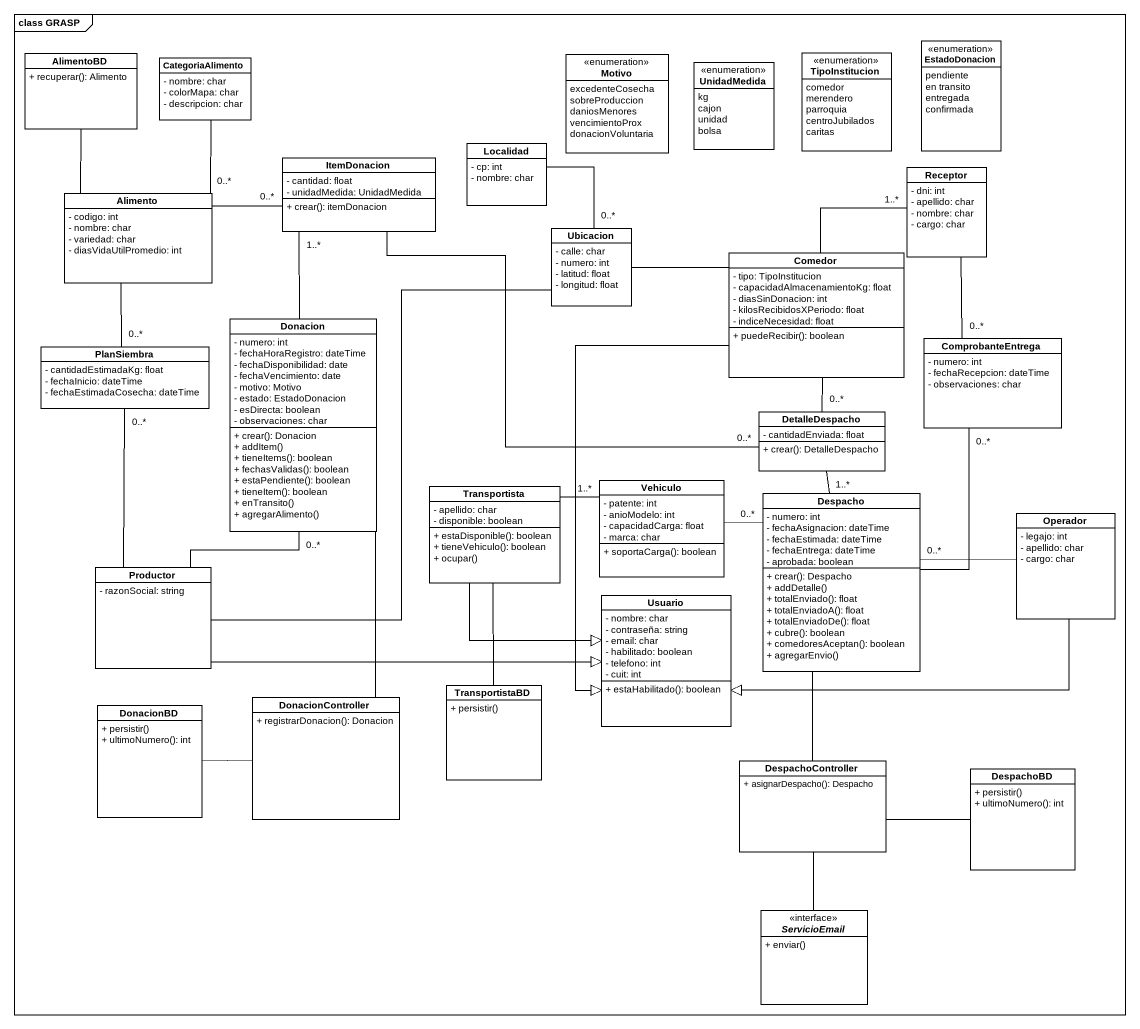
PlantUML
@startuml
mainframe class GRASP
hide circle
hide empty members
skinparam classAttributeIconSize 0
class AlimentoBD {
  + recuperar(): Alimento
}
class CategoriaAlimento {
  - nombre: char
  - colorMapa: char
  - descripcion: char
}
enum Motivo {
  excedenteCosecha
  sobreProduccion
  daniosMenores
  vencimientoProx
  donacionVoluntaria
}
enum UnidadMedida {
  kg
  cajon
  unidad
  bolsa
}
enum TipoInstitucion {
  comedor
  merendero
  parroquia
  centroJubilados
  caritas
}
enum EstadoDonacion {
  pendiente
  en transito
  entregada
  confirmada
}
class Localidad {
  - cp: int
  - nombre: char
}
class ItemDonacion {
  - cantidad: float
  - unidadMedida: UnidadMedida
  + crear(): itemDonacion
}
class Receptor {
  - dni: int
  - apellido: char
  - nombre: char
  - cargo: char
}
class Alimento {
  - codigo: int
  - nombre: char
  - variedad: char
  - diasVidaUtilPromedio: int
}
class Ubicacion {
  - calle: char
  - numero: int
  - latitud: float
  - longitud: float
}
class Comedor {
  - tipo: TipoInstitucion
  - capacidadAlmacenamientoKg: float
  - diasSinDonacion: int
  - kilosRecibidosXPeriodo: float
  - indiceNecesidad: float
  + puedeRecibir(): boolean
}
class PlanSiembra {
  - cantidadEstimadaKg: float
  - fechaInicio: dateTime
  - fechaEstimadaCosecha: dateTime
}
class Donacion {
  - numero: int
  - fechaHoraRegistro: dateTime
  - fechaDisponibilidad: date
  - fechaVencimiento: date
  - motivo: Motivo
  - estado: EstadoDonacion
  - esDirecta: boolean
  - observaciones: char
  + crear(): Donacion
  + addItem()
  + tieneItems(): boolean
  + fechasValidas(): boolean
  + estaPendiente(): boolean
  + tieneItem(): boolean
  + enTransito()
  + agregarAlimento()
}
class ComprobanteEntrega {
  - numero: int
  - fechaRecepcion: dateTime
  - observaciones: char
}
class DetalleDespacho {
  - cantidadEnviada: float
  + crear(): DetalleDespacho
}
class Transportista {
  - apellido: char
  - disponible: boolean
  + estaDisponible(): boolean
  + tieneVehiculo(): boolean
  + ocupar()
}
class Vehiculo {
  - patente: int
  - anioModelo: int
  - capacidadCarga: float
  - marca: char
  + soportaCarga(): boolean
}
class Despacho {
  - numero: int
  - fechaAsignacion: dateTime
  - fechaEstimada: dateTime
  - fechaEntrega: dateTime
  - aprobada: boolean
  + crear(): Despacho
  + addDetalle()
  + totalEnviado(): float
  + totalEnviadoA(): float
  + totalEnviadoDe(): float
  + cubre(): boolean
  + comedoresAceptan(): boolean
  + agregarEnvio()
}
class Operador {
  - legajo: int
  - apellido: char
  - cargo: char
}
class Productor {
  - razonSocial: string
}
class Usuario {
  - nombre: char
  - contraseña: string
  - email: char
  - habilitado: boolean
  - telefono: int
  - cuit: int
  + estaHabilitado(): boolean
}
class DonacionBD {
  + persistir()
  + ultimoNumero(): int
}
class DonacionController {
  + registrarDonacion(): Donacion
}
class TransportistaBD {
  + persistir()
}
class DespachoController {
  + asignarDespacho(): Despacho
}
class DespachoBD {
  + persistir()
  + ultimoNumero(): int
}
interface ServicioEmail {
  + enviar()
}
AlimentoBD -- Alimento
CategoriaAlimento -- "0..*" Alimento
Receptor "1..*" -- Comedor
Alimento -right- "0..*" ItemDonacion
Ubicacion "0..*" -up- Localidad
Ubicacion -right- Comedor
Comedor --|> Usuario
PlanSiembra "0..*" -up- Alimento
Donacion -up- "1..*" ItemDonacion
ComprobanteEntrega "0..*" -up- Receptor
DetalleDespacho "0..*" -left- ItemDonacion
DetalleDespacho "0..*" -up- Comedor
DetalleDespacho "1..*" -- Despacho
Transportista --|> Usuario
Vehiculo "1..*" -left- Transportista
Despacho -up- "0..*" ComprobanteEntrega
Despacho "0..*" -left- Vehiculo
Operador -left- "0..*" Despacho
Operador -left-|> Usuario
Productor -up- Ubicacion
Productor -up- "0..*" PlanSiembra
Productor -up- "0..*" Donacion
Productor -right-|> Usuario
DonacionBD -right- DonacionController
DonacionController -up- Donacion
TransportistaBD -up- Transportista
DespachoController -up- Despacho
DespachoBD -left- DespachoController
ServicioEmail -up- DespachoController
@enduml
